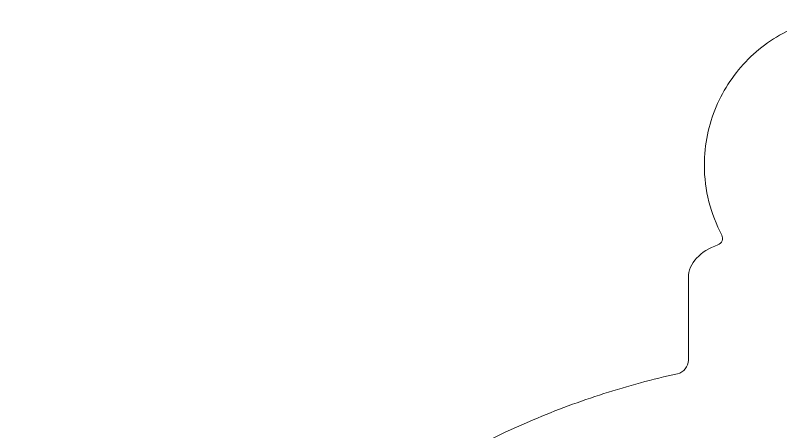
# Model space of a CAD drawing. Header units: inches. Extents: x 15.1 to 23.2, y 2.8 to 12.8.
# Drawn here: x 15.087 to 18.81, y 10.755 to 12.778 of the extents above; entities that cross this region are included whole.
import ezdxf

# ---------------------------------------------------------------- set-up
doc = ezdxf.new("R2010")
doc.units = ezdxf.units.IN
doc.header["$MEASUREMENT"] = 0
doc.layers.add('_U+0421_U+043B_U+043E_U+0439 1', color=7, linetype='Continuous')

# ---------------------------------------------------------------- blocks, each defined once
blk = doc.blocks.new('block 2')
at = {"layer": '_U+0421_U+043B_U+043E_U+0439 1', "lineweight": 0}
blk.add_open_spline([(19.9726, 11.0693), (19.9726, 11.063), (19.9748, 11.0571), (19.9786, 11.0525), (19.9824, 11.0478), (19.9877, 11.0445), (19.9939, 11.0432), (20.1207, 11.0163), (20.2455, 10.9835), (20.3679, 10.9449), (20.4903, 10.9064), (20.6103, 10.8621), (20.7275, 10.8123), (20.977, 10.7063), (21.2141, 10.5758), (21.4358, 10.4237), (21.6576, 10.2715), (21.8639, 10.0977), (22.052, 9.905), (22.2401, 9.7126), (22.4098, 9.5015), (22.5584, 9.2747), (22.707, 9.0478), (22.8344, 8.8051), (22.9378, 8.5495), (23.0372, 8.3034), (23.1144, 8.0457), (23.1668, 7.7788), (23.2191, 7.5119), (23.2466, 7.2358), (23.2466, 6.9533), (23.2466, 6.6707), (23.2191, 6.3946), (23.1668, 6.1277), (23.1144, 5.8608), (23.0372, 5.6031), (22.9378, 5.357), (22.8344, 5.1017), (22.707, 4.859), (22.5584, 4.632), (22.4098, 4.4051), (22.2401, 4.1939), (22.052, 4.0015), (21.8639, 3.8088), (21.6576, 3.635), (21.4358, 3.4828), (21.2141, 3.3307), (20.977, 3.2002), (20.7275, 3.0942), (20.4868, 2.9923), (20.2348, 2.9132), (19.9738, 2.8596), (19.7128, 2.8059), (19.4429, 2.7778), (19.1664, 2.7778), (18.8902, 2.7778), (18.6204, 2.8059), (18.3595, 2.8596), (18.0985, 2.9132), (17.8465, 2.9923), (17.6058, 3.0942), (17.3563, 3.2002), (17.1192, 3.3307), (16.8975, 3.4828), (16.6758, 3.635), (16.4694, 3.8088), (16.2813, 4.0015), (16.0933, 4.1939), (15.9235, 4.4051), (15.7749, 4.632), (15.6263, 4.859), (15.4989, 5.1017), (15.3955, 5.357), (15.2961, 5.6031), (15.2189, 5.8608), (15.1666, 6.1277), (15.1142, 6.3946), (15.0867, 6.6707), (15.0867, 6.9533), (15.0867, 7.2358), (15.1142, 7.5119), (15.1666, 7.7788), (15.2189, 8.0457), (15.2961, 8.3034), (15.3955, 8.5495), (15.4989, 8.8051), (15.6263, 9.0478), (15.7749, 9.2747), (15.9235, 9.5015), (16.0933, 9.7126), (16.2813, 9.905), (16.4694, 10.0977), (16.6758, 10.2715), (16.8975, 10.4237), (17.1192, 10.5758), (17.3563, 10.7063), (17.6058, 10.8123), (17.718, 10.86), (17.8328, 10.9026), (17.9498, 10.94), (18.0668, 10.9774), (18.186, 11.0095), (18.3072, 11.0362), (18.3228, 11.0396), (18.3362, 11.0482), (18.3456, 11.0599), (18.3551, 11.0716), (18.3607, 11.0864), (18.3607, 11.1023), (18.3607, 11.1023), (18.3607, 11.3029), (18.3607, 11.3029), (18.3607, 11.3029), (18.3607, 11.5034), (18.3607, 11.5034), (18.3607, 11.5382), (18.3754, 11.5706), (18.4006, 11.598), (18.4258, 11.6254), (18.4616, 11.6477), (18.504, 11.6622), (18.5139, 11.6656), (18.5211, 11.673), (18.5245, 11.6819), (18.528, 11.6907), (18.5277, 11.7011), (18.5228, 11.7103), (18.4959, 11.761), (18.4748, 11.8153), (18.4603, 11.8723), (18.4459, 11.9293), (18.4382, 11.9889), (18.4382, 12.0504), (18.4382, 12.1507), (18.4586, 12.2464), (18.4956, 12.3334), (18.5325, 12.4205), (18.5859, 12.4989), (18.6519, 12.5648), (18.7176, 12.6305), (18.796, 12.6837), (18.8831, 12.7205), (18.9702, 12.7574), (19.066, 12.7778), (19.1664, 12.7778), (19.2671, 12.7778), (19.363, 12.7574), (19.4502, 12.7205), (19.5373, 12.6837), (19.6157, 12.6305), (19.6814, 12.5648), (19.7474, 12.4989), (19.8007, 12.4205), (19.8375, 12.3334), (19.8743, 12.2464), (19.8946, 12.1507), (19.8946, 12.0504), (19.8946, 11.9869), (19.8865, 11.9254), (19.8713, 11.8667), (19.856, 11.8081), (19.8337, 11.7523), (19.8052, 11.7004), (19.8014, 11.6936), (19.8014, 11.6859), (19.8042, 11.6794), (19.807, 11.6729), (19.8126, 11.6675), (19.8201, 11.6652), (19.865, 11.6514), (19.9031, 11.6289), (19.93, 11.6009), (19.9569, 11.573), (19.9726, 11.5394), (19.9726, 11.5034), (19.9726, 11.5034), (19.9726, 11.2863), (19.9726, 11.2863), (19.9726, 11.2863), (19.9726, 11.0693), (19.9726, 11.0693)], degree=3, knots=[0, 0, 0, 0, 1, 1, 1, 2, 2, 2, 3, 3, 3, 4, 4, 4, 5, 5, 5, 6, 6, 6, 7, 7, 7, 8, 8, 8, 9, 9, 9, 10, 10, 10, 11, 11, 11, 12, 12, 12, 13, 13, 13, 14, 14, 14, 15, 15, 15, 16, 16, 16, 17, 17, 17, 18, 18, 18, 19, 19, 19, 20, 20, 20, 21, 21, 21, 22, 22, 22, 23, 23, 23, 24, 24, 24, 25, 25, 25, 26, 26, 26, 27, 27, 27, 28, 28, 28, 29, 29, 29, 30, 30, 30, 31, 31, 31, 32, 32, 32, 33, 33, 33, 34, 34, 34, 35, 35, 35, 36, 36, 36, 37, 37, 37, 38, 38, 38, 39, 39, 39, 40, 40, 40, 41, 41, 41, 42, 42, 42, 43, 43, 43, 44, 44, 44, 45, 45, 45, 46, 46, 46, 47, 47, 47, 48, 48, 48, 49, 49, 49, 50, 50, 50, 51, 51, 51, 52, 52, 52, 53, 53, 53, 54, 54, 54, 55, 55, 55, 56, 56, 56, 57, 57, 57, 58, 58, 58, 59, 59, 59, 60, 60, 60, 60], dxfattribs=at)

msp = doc.modelspace()

# ---------------------------------------------------------------- block references
at = {"layer": '_U+0421_U+043B_U+043E_U+0439 1'}
msp.add_blockref('block 2', (0, 0), dxfattribs=at)

doc.saveas('drawing.dxf')
